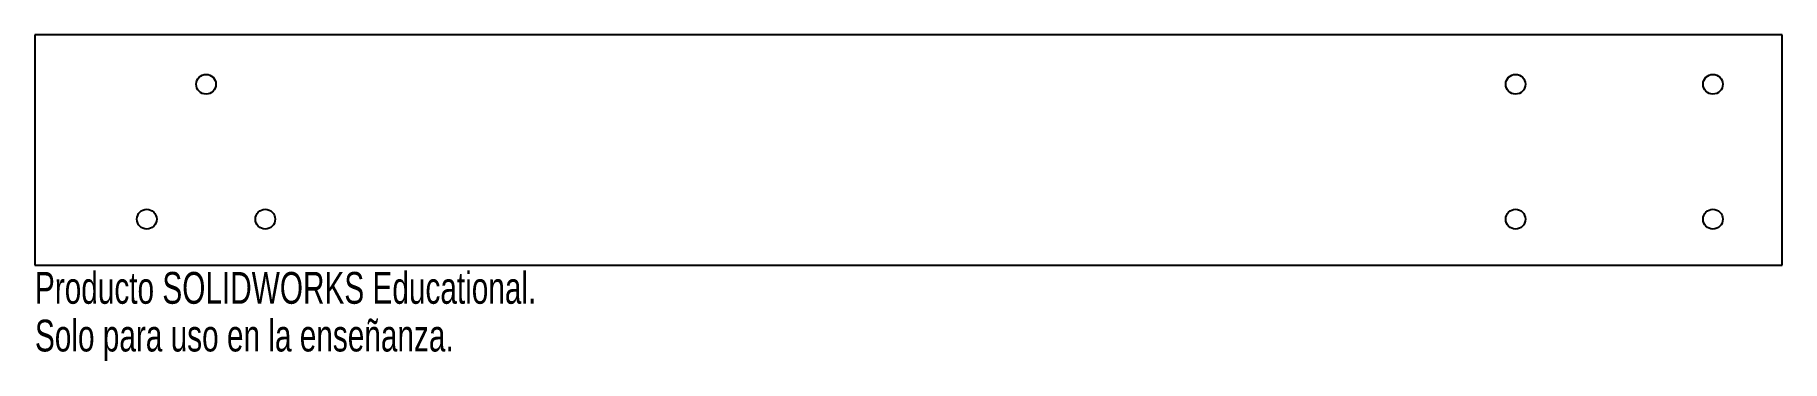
# Model space of a CAD drawing. Header units: millimetres. Extents: x -133 to 133, y -32 to 18.
import ezdxf

# ---------------------------------------------------------------- set-up
doc = ezdxf.new("R2010")
doc.units = ezdxf.units.MM
doc.styles.add('SLDTEXTSTYLE0', font='TXT', dxfattribs={"width": 0.7})

msp = doc.modelspace()

# ---------------------------------------------------------------- linework, layer by layer
at = {"color": 7, "linetype": 'Continuous', "lineweight": 25}
for p, q in [((-132.75, 17.5), (-132.75, -17.5)), ((132.75, 17.5), (-132.75, 17.5)), ((132.75, -17.5), (132.75, 17.5)), ((-132.75, -17.5), (132.75, -17.5))]:
    msp.add_line(p, q, dxfattribs=at)
for centre in [(-106.75, 10), (92.25, 10), (122.25, 10), (-115.75, -10.5), (-97.75, -10.5), (92.25, -10.5), (122.25, -10.5)]:
    msp.add_circle(centre, 1.5, dxfattribs=at)

# ---------------------------------------------------------------- texts
at = {"color": 7, "linetype": 'Continuous', "char_height": 4.8336, "attachment_point": 1, "style": 'SLDTEXTSTYLE0'}
for s, insert in [('Producto SOLIDWORKS Educational.', (-132.75, -18.52)), ('Solo para uso en la enseñanza.', (-132.75, -25.77))]:
    msp.add_mtext(s, dxfattribs=dict(at, insert=insert))

doc.saveas('drawing.dxf')
